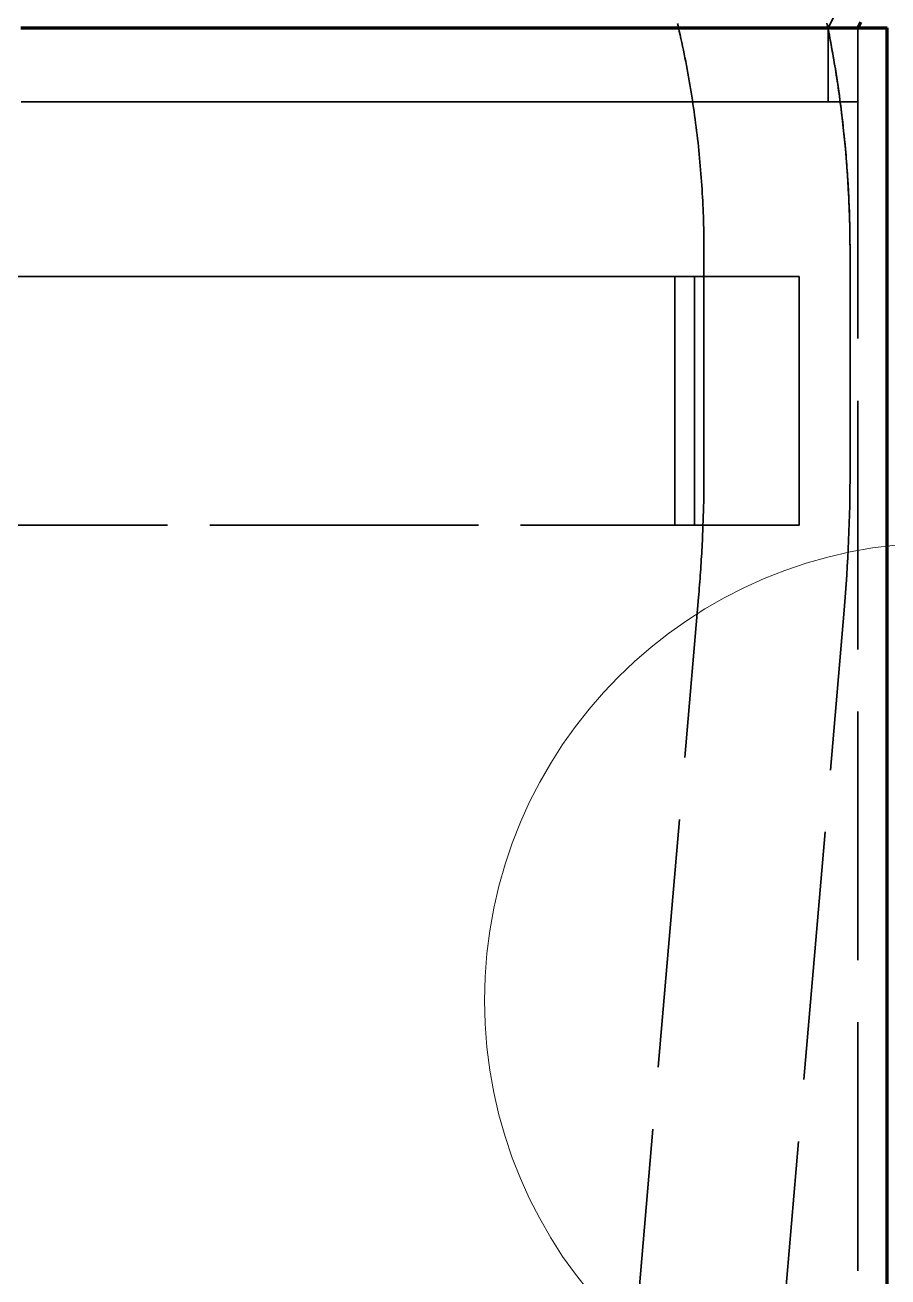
# Model space of a CAD drawing. Header units: millimetres. Extents: x 0 to 2382, y 0 to 420.
# Drawn here: x 162.13 to 176.01, y 295.4 to 315.55 of the extents above; entities that cross this region are included whole.
import ezdxf

# ---------------------------------------------------------------- set-up
doc = ezdxf.new("R2010")
doc.units = ezdxf.units.MM
doc.linetypes.add('IRAM-E-TRAZOS', pattern=[5, 4, -1])
for name, color, linetype, lineweight in [('01-VISIBLE', 7, 'CONTINUOUS', 70), ('02-OCULTA', 4, 'IRAM-E-TRAZOS', 35), ('08-FINA', 5, 'CONTINUOUS', 18)]:
    doc.layers.add(name, color=color, linetype=linetype, lineweight=lineweight)

msp = doc.modelspace()

# ---------------------------------------------------------------- linework, layer by layer
at = {"layer": '01-VISIBLE'}
for p, q in [((175.525, 315.5), (175.573, 315.595)), ((176, 277.201), (176, 315.5))]:
    msp.add_line(p, q, dxfattribs=at)
msp.add_lwpolyline([(162.058, 315.5), (162.155, 315.5), (162.253, 315.5), (162.35, 315.5), (162.448, 315.5), (162.545, 315.5), (162.643, 315.5), (162.74, 315.5), (162.838, 315.5), (162.935, 315.5), (163.033, 315.5), (163.13, 315.5), (163.228, 315.5), (163.325, 315.5), (163.423, 315.5), (163.52, 315.5), (163.618, 315.5), (163.715, 315.5), (163.813, 315.5), (163.91, 315.5), (164.008, 315.5), (164.105, 315.5), (164.203, 315.5), (164.3, 315.5), (164.398, 315.5), (164.495, 315.5), (164.593, 315.5), (164.69, 315.5), (164.788, 315.5), (164.885, 315.5), (164.983, 315.5), (165.08, 315.5), (165.178, 315.5), (165.275, 315.5), (165.373, 315.5), (165.47, 315.5), (165.568, 315.5), (165.665, 315.5), (165.763, 315.5), (165.86, 315.5), (165.958, 315.5), (166.055, 315.5), (166.153, 315.5), (166.25, 315.5), (166.348, 315.5), (166.445, 315.5), (166.543, 315.5), (166.64, 315.5), (166.738, 315.5), (166.835, 315.5), (166.933, 315.5), (167.03, 315.5), (167.128, 315.5), (167.225, 315.5), (167.323, 315.5), (167.42, 315.5), (167.518, 315.5), (167.615, 315.5), (167.713, 315.5), (167.81, 315.5), (167.908, 315.5), (168.005, 315.5), (168.103, 315.5), (168.2, 315.5), (168.298, 315.5), (168.395, 315.5), (168.493, 315.5), (168.59, 315.5), (168.688, 315.5), (168.785, 315.5), (168.883, 315.5), (168.98, 315.5), (169.078, 315.5), (169.175, 315.5), (169.273, 315.5), (169.37, 315.5), (169.468, 315.5), (169.565, 315.5), (169.663, 315.5), (169.76, 315.5), (169.858, 315.5), (169.955, 315.5), (170.053, 315.5), (170.15, 315.5), (170.248, 315.5), (170.345, 315.5), (170.443, 315.5), (170.54, 315.5), (170.638, 315.5), (170.735, 315.5), (170.833, 315.5), (170.93, 315.5), (171.028, 315.5), (171.125, 315.5), (171.223, 315.5), (171.32, 315.5), (171.418, 315.5), (171.515, 315.5), (171.613, 315.5), (171.71, 315.5), (171.808, 315.5), (171.905, 315.5), (172.003, 315.5), (172.1, 315.5), (172.198, 315.5), (172.295, 315.5), (172.393, 315.5), (172.49, 315.5), (172.588, 315.5), (172.685, 315.5), (172.783, 315.5), (172.88, 315.5), (172.978, 315.5), (173.075, 315.5), (173.173, 315.5), (173.27, 315.5), (173.368, 315.5), (173.465, 315.5), (173.563, 315.5), (173.66, 315.5), (173.758, 315.5), (173.855, 315.5), (173.953, 315.5), (174.05, 315.5), (174.148, 315.5), (174.245, 315.5), (174.343, 315.5), (174.44, 315.5), (174.538, 315.5), (174.635, 315.5), (174.733, 315.5), (174.83, 315.5), (174.928, 315.5), (175.025, 315.5), (175.123, 315.5), (175.22, 315.5), (175.318, 315.5), (175.415, 315.5), (175.513, 315.5), (175.61, 315.5), (175.708, 315.5), (175.805, 315.5), (175.903, 315.5), (176, 315.5)], dxfattribs=at)
at = {"layer": '02-OCULTA'}
for p, q in [((175.525, 316.45), (175.05, 315.5)), ((175.05, 315.5), (175.05, 314.312)), ((175.525, 225.5), (175.525, 315.5)), ((175.525, 314.312), (175.525, 315.5)), ((173.05, 308.371), (173.05, 311.9)), ((173.05, 308.371), (173.05, 311.9)), ((173.05, 308.371), (173.05, 311.9)), ((173.05, 308.371), (173.05, 311.9)), ((175.4, 308.371), (175.4, 311.9)), ((175.4, 308.371), (175.4, 311.9)), ((175.4, 308.371), (175.4, 311.9)), ((175.4, 308.371), (175.4, 311.9)), ((172.9, 311.5), (140.1, 311.5)), ((140.42, 311.5), (172.58, 311.5)), ((174.58, 311.5), (172.58, 311.5)), ((172.58, 311.5), (172.58, 307.5)), ((172.58, 307.5), (172.58, 311.5)), ((172.9, 311.5), (174.58, 311.5)), ((172.9, 307.5), (172.9, 311.5)), ((172.9, 307.5), (172.9, 311.5)), ((174.58, 307.5), (174.58, 311.5)), ((174.58, 307.5), (174.58, 311.5)), ((140.1, 307.5), (172.9, 307.5)), ((140.42, 307.5), (172.58, 307.5)), ((172.58, 307.5), (174.58, 307.5)), ((172.9, 307.5), (174.58, 307.5)), ((170.176, 273.868), (172.963, 306.333)), ((170.176, 273.868), (172.963, 306.333)), ((170.176, 273.868), (172.963, 306.333)), ((170.176, 273.868), (172.963, 306.333)), ((172.517, 273.667), (175.304, 306.132)), ((172.517, 273.667), (175.304, 306.132)), ((172.517, 273.667), (175.304, 306.132)), ((172.517, 273.667), (175.304, 306.132))]:
    msp.add_line(p, q, dxfattribs=at)
for points in [[(173.05, 311.9), (173.05, 311.963), (173.05, 312.026), (173.049, 312.088), (173.048, 312.151), (173.047, 312.214), (173.046, 312.277), (173.044, 312.34), (173.042, 312.403), (173.04, 312.465), (173.038, 312.528), (173.035, 312.591), (173.032, 312.654), (173.029, 312.716), (173.026, 312.779), (173.022, 312.842), (173.019, 312.905), (173.015, 312.967), (173.01, 313.03), (173.006, 313.093), (173.001, 313.155), (172.996, 313.218), (172.991, 313.28), (172.985, 313.343), (172.979, 313.406), (172.973, 313.468), (172.967, 313.531), (172.961, 313.593), (172.954, 313.656), (172.947, 313.718), (172.94, 313.78), (172.932, 313.843), (172.924, 313.905), (172.916, 313.967), (172.908, 314.03), (172.9, 314.092), (172.891, 314.154), (172.882, 314.216), (172.873, 314.278), (172.863, 314.341), (172.854, 314.403), (172.844, 314.465), (172.834, 314.527), (172.823, 314.589), (172.813, 314.651), (172.802, 314.712), (172.791, 314.774), (172.779, 314.836), (172.768, 314.898), (172.756, 314.96), (172.744, 315.021), (172.731, 315.083), (172.719, 315.144), (172.706, 315.206), (172.693, 315.267), (172.68, 315.329), (172.666, 315.39), (172.652, 315.451), (172.638, 315.513), (172.624, 315.574)], [(173.05, 311.9), (173.05, 311.963), (173.05, 312.026), (173.049, 312.088), (173.048, 312.151), (173.047, 312.214), (173.046, 312.277), (173.044, 312.34), (173.042, 312.403), (173.04, 312.465), (173.038, 312.528), (173.035, 312.591), (173.032, 312.654), (173.029, 312.716), (173.026, 312.779), (173.022, 312.842), (173.019, 312.905), (173.015, 312.967), (173.01, 313.03), (173.006, 313.093), (173.001, 313.155), (172.996, 313.218), (172.991, 313.28), (172.985, 313.343), (172.979, 313.406), (172.973, 313.468), (172.967, 313.531), (172.961, 313.593), (172.954, 313.656), (172.947, 313.718), (172.94, 313.78), (172.932, 313.843), (172.924, 313.905), (172.916, 313.967), (172.908, 314.03), (172.9, 314.092), (172.891, 314.154), (172.882, 314.216), (172.873, 314.278), (172.863, 314.341), (172.854, 314.403), (172.844, 314.465), (172.834, 314.527), (172.823, 314.589), (172.813, 314.651), (172.802, 314.712), (172.791, 314.774), (172.779, 314.836), (172.768, 314.898), (172.756, 314.96), (172.744, 315.021), (172.731, 315.083), (172.719, 315.144), (172.706, 315.206), (172.693, 315.267), (172.68, 315.329), (172.666, 315.39), (172.652, 315.451), (172.638, 315.513), (172.624, 315.574)], [(173.05, 311.9), (173.05, 311.963), (173.05, 312.026), (173.049, 312.088), (173.048, 312.151), (173.047, 312.214), (173.046, 312.277), (173.044, 312.34), (173.042, 312.403), (173.04, 312.465), (173.038, 312.528), (173.035, 312.591), (173.032, 312.654), (173.029, 312.716), (173.026, 312.779), (173.022, 312.842), (173.019, 312.905), (173.015, 312.967), (173.01, 313.03), (173.006, 313.093), (173.001, 313.155), (172.996, 313.218), (172.991, 313.28), (172.985, 313.343), (172.979, 313.406), (172.973, 313.468), (172.967, 313.531), (172.961, 313.593), (172.954, 313.656), (172.947, 313.718), (172.94, 313.78), (172.932, 313.843), (172.924, 313.905), (172.916, 313.967), (172.908, 314.03), (172.9, 314.092), (172.891, 314.154), (172.882, 314.216), (172.873, 314.278), (172.863, 314.341), (172.854, 314.403), (172.844, 314.465), (172.834, 314.527), (172.823, 314.589), (172.813, 314.651), (172.802, 314.712), (172.791, 314.774), (172.779, 314.836), (172.768, 314.898), (172.756, 314.96), (172.744, 315.021), (172.731, 315.083), (172.719, 315.144), (172.706, 315.206), (172.693, 315.267), (172.68, 315.329), (172.666, 315.39), (172.652, 315.451), (172.638, 315.513), (172.624, 315.574)], [(173.05, 311.9), (173.05, 311.963), (173.05, 312.026), (173.049, 312.088), (173.048, 312.151), (173.047, 312.214), (173.046, 312.277), (173.044, 312.34), (173.042, 312.403), (173.04, 312.465), (173.038, 312.528), (173.035, 312.591), (173.032, 312.654), (173.029, 312.716), (173.026, 312.779), (173.022, 312.842), (173.019, 312.905), (173.015, 312.967), (173.01, 313.03), (173.006, 313.093), (173.001, 313.155), (172.996, 313.218), (172.991, 313.28), (172.985, 313.343), (172.979, 313.406), (172.973, 313.468), (172.967, 313.531), (172.961, 313.593), (172.954, 313.656), (172.947, 313.718), (172.94, 313.78), (172.932, 313.843), (172.924, 313.905), (172.916, 313.967), (172.908, 314.03), (172.9, 314.092), (172.891, 314.154), (172.882, 314.216), (172.873, 314.278), (172.863, 314.341), (172.854, 314.403), (172.844, 314.465), (172.834, 314.527), (172.823, 314.589), (172.813, 314.651), (172.802, 314.712), (172.791, 314.774), (172.779, 314.836), (172.768, 314.898), (172.756, 314.96), (172.744, 315.021), (172.731, 315.083), (172.719, 315.144), (172.706, 315.206), (172.693, 315.267), (172.68, 315.329), (172.666, 315.39), (172.652, 315.451), (172.638, 315.513), (172.624, 315.574)], [(175.4, 311.9), (175.4, 311.95), (175.4, 312), (175.399, 312.05), (175.399, 312.1), (175.398, 312.15), (175.398, 312.2), (175.397, 312.25), (175.396, 312.3), (175.394, 312.351), (175.393, 312.401), (175.392, 312.451), (175.39, 312.501), (175.388, 312.551), (175.387, 312.601), (175.385, 312.651), (175.383, 312.701), (175.38, 312.751), (175.378, 312.801), (175.375, 312.851), (175.373, 312.901), (175.37, 312.951), (175.367, 313.001), (175.364, 313.051), (175.361, 313.101), (175.357, 313.151), (175.354, 313.201), (175.35, 313.251), (175.347, 313.3), (175.343, 313.35), (175.339, 313.4), (175.335, 313.45), (175.33, 313.5), (175.326, 313.55), (175.321, 313.6), (175.317, 313.65), (175.312, 313.699), (175.307, 313.749), (175.302, 313.799), (175.297, 313.849), (175.291, 313.899), (175.286, 313.948), (175.28, 313.998), (175.274, 314.048), (175.268, 314.098), (175.262, 314.147), (175.256, 314.197), (175.25, 314.247), (175.243, 314.296), (175.237, 314.346), (175.23, 314.396), (175.223, 314.445), (175.216, 314.495), (175.209, 314.544), (175.202, 314.594), (175.194, 314.643), (175.187, 314.693), (175.179, 314.742), (175.171, 314.792), (175.164, 314.841), (175.155, 314.891), (175.147, 314.94), (175.139, 314.989), (175.13, 315.039), (175.122, 315.088), (175.113, 315.137), (175.104, 315.187), (175.095, 315.236), (175.086, 315.285), (175.077, 315.334), (175.067, 315.383), (175.058, 315.433), (175.048, 315.482), (175.038, 315.531), (175.028, 315.58)], [(175.028, 315.58), (175.038, 315.531), (175.048, 315.481), (175.058, 315.432), (175.067, 315.383), (175.077, 315.334), (175.086, 315.285), (175.095, 315.236), (175.104, 315.186), (175.113, 315.137), (175.122, 315.088), (175.13, 315.039), (175.139, 314.989), (175.147, 314.94), (175.155, 314.89), (175.164, 314.841), (175.171, 314.792), (175.179, 314.742), (175.187, 314.693), (175.194, 314.643), (175.202, 314.594), (175.209, 314.544), (175.216, 314.495), (175.223, 314.445), (175.23, 314.395), (175.237, 314.346), (175.243, 314.296), (175.25, 314.247), (175.256, 314.197), (175.262, 314.147), (175.268, 314.097), (175.274, 314.048), (175.28, 313.998), (175.286, 313.948), (175.291, 313.899), (175.297, 313.849), (175.302, 313.799), (175.307, 313.749), (175.312, 313.699), (175.317, 313.65), (175.321, 313.6), (175.326, 313.55), (175.33, 313.5), (175.335, 313.45), (175.339, 313.4), (175.343, 313.35), (175.347, 313.3), (175.35, 313.25), (175.354, 313.201), (175.357, 313.151), (175.361, 313.101), (175.364, 313.051), (175.367, 313.001), (175.37, 312.951), (175.373, 312.901), (175.375, 312.851), (175.378, 312.801), (175.38, 312.751), (175.383, 312.701), (175.385, 312.651), (175.387, 312.601), (175.388, 312.551), (175.39, 312.501), (175.392, 312.451), (175.393, 312.401), (175.394, 312.351), (175.396, 312.3), (175.397, 312.25), (175.398, 312.2), (175.398, 312.15), (175.399, 312.1), (175.399, 312.05), (175.4, 312), (175.4, 311.95), (175.4, 311.9)], [(175.028, 315.58), (175.038, 315.531), (175.048, 315.481), (175.058, 315.432), (175.067, 315.383), (175.077, 315.334), (175.086, 315.285), (175.095, 315.236), (175.104, 315.186), (175.113, 315.137), (175.122, 315.088), (175.13, 315.039), (175.139, 314.989), (175.147, 314.94), (175.155, 314.89), (175.164, 314.841), (175.171, 314.792), (175.179, 314.742), (175.187, 314.693), (175.194, 314.643), (175.202, 314.594), (175.209, 314.544), (175.216, 314.495), (175.223, 314.445), (175.23, 314.395), (175.237, 314.346), (175.243, 314.296), (175.25, 314.247), (175.256, 314.197), (175.262, 314.147), (175.268, 314.097), (175.274, 314.048), (175.28, 313.998), (175.286, 313.948), (175.291, 313.899), (175.297, 313.849), (175.302, 313.799), (175.307, 313.749), (175.312, 313.699), (175.317, 313.65), (175.321, 313.6), (175.326, 313.55), (175.33, 313.5), (175.335, 313.45), (175.339, 313.4), (175.343, 313.35), (175.347, 313.3), (175.35, 313.25), (175.354, 313.201), (175.357, 313.151), (175.361, 313.101), (175.364, 313.051), (175.367, 313.001), (175.37, 312.951), (175.373, 312.901), (175.375, 312.851), (175.378, 312.801), (175.38, 312.751), (175.383, 312.701), (175.385, 312.651), (175.387, 312.601), (175.388, 312.551), (175.39, 312.501), (175.392, 312.451), (175.393, 312.401), (175.394, 312.351), (175.396, 312.3), (175.397, 312.25), (175.398, 312.2), (175.398, 312.15), (175.399, 312.1), (175.399, 312.05), (175.4, 312), (175.4, 311.95), (175.4, 311.9)], [(175.028, 315.58), (175.038, 315.531), (175.048, 315.481), (175.058, 315.432), (175.067, 315.383), (175.077, 315.334), (175.086, 315.285), (175.095, 315.236), (175.104, 315.186), (175.113, 315.137), (175.122, 315.088), (175.13, 315.039), (175.139, 314.989), (175.147, 314.94), (175.155, 314.89), (175.164, 314.841), (175.171, 314.792), (175.179, 314.742), (175.187, 314.693), (175.194, 314.643), (175.202, 314.594), (175.209, 314.544), (175.216, 314.495), (175.223, 314.445), (175.23, 314.395), (175.237, 314.346), (175.243, 314.296), (175.25, 314.247), (175.256, 314.197), (175.262, 314.147), (175.268, 314.097), (175.274, 314.048), (175.28, 313.998), (175.286, 313.948), (175.291, 313.899), (175.297, 313.849), (175.302, 313.799), (175.307, 313.749), (175.312, 313.699), (175.317, 313.65), (175.321, 313.6), (175.326, 313.55), (175.33, 313.5), (175.335, 313.45), (175.339, 313.4), (175.343, 313.35), (175.347, 313.3), (175.35, 313.25), (175.354, 313.201), (175.357, 313.151), (175.361, 313.101), (175.364, 313.051), (175.367, 313.001), (175.37, 312.951), (175.373, 312.901), (175.375, 312.851), (175.378, 312.801), (175.38, 312.751), (175.383, 312.701), (175.385, 312.651), (175.387, 312.601), (175.388, 312.551), (175.39, 312.501), (175.392, 312.451), (175.393, 312.401), (175.394, 312.351), (175.396, 312.3), (175.397, 312.25), (175.398, 312.2), (175.398, 312.15), (175.399, 312.1), (175.399, 312.05), (175.4, 312), (175.4, 311.95), (175.4, 311.9)], [(175.028, 315.58), (175.038, 315.531), (175.048, 315.481), (175.058, 315.432), (175.067, 315.383), (175.077, 315.334), (175.086, 315.285), (175.095, 315.236), (175.104, 315.186), (175.113, 315.137), (175.122, 315.088), (175.13, 315.039), (175.139, 314.989), (175.147, 314.94), (175.155, 314.89), (175.164, 314.841), (175.171, 314.792), (175.179, 314.742), (175.187, 314.693), (175.194, 314.643), (175.202, 314.594), (175.209, 314.544), (175.216, 314.495), (175.223, 314.445), (175.23, 314.395), (175.237, 314.346), (175.243, 314.296), (175.25, 314.247), (175.256, 314.197), (175.262, 314.147), (175.268, 314.097), (175.274, 314.048), (175.28, 313.998), (175.286, 313.948), (175.291, 313.899), (175.297, 313.849), (175.302, 313.799), (175.307, 313.749), (175.312, 313.699), (175.317, 313.65), (175.321, 313.6), (175.326, 313.55), (175.33, 313.5), (175.335, 313.45), (175.339, 313.4), (175.343, 313.35), (175.347, 313.3), (175.35, 313.25), (175.354, 313.201), (175.357, 313.151), (175.361, 313.101), (175.364, 313.051), (175.367, 313.001), (175.37, 312.951), (175.373, 312.901), (175.375, 312.851), (175.378, 312.801), (175.38, 312.751), (175.383, 312.701), (175.385, 312.651), (175.387, 312.601), (175.388, 312.551), (175.39, 312.501), (175.392, 312.451), (175.393, 312.401), (175.394, 312.351), (175.396, 312.3), (175.397, 312.25), (175.398, 312.2), (175.398, 312.15), (175.399, 312.1), (175.399, 312.05), (175.4, 312), (175.4, 311.95), (175.4, 311.9)], [(175.4, 311.9), (175.4, 311.972), (175.399, 312.044), (175.399, 312.116), (175.398, 312.188), (175.396, 312.26), (175.395, 312.332), (175.393, 312.404), (175.391, 312.476), (175.389, 312.548), (175.386, 312.62), (175.383, 312.692), (175.38, 312.764), (175.376, 312.836), (175.372, 312.908), (175.368, 312.98), (175.364, 313.052), (175.359, 313.124), (175.354, 313.196), (175.349, 313.267), (175.344, 313.339), (175.338, 313.411), (175.332, 313.483), (175.325, 313.555), (175.319, 313.626), (175.312, 313.698), (175.305, 313.77), (175.297, 313.841), (175.29, 313.913), (175.282, 313.985), (175.273, 314.056), (175.265, 314.128), (175.256, 314.199), (175.247, 314.271), (175.237, 314.342), (175.228, 314.413), (175.218, 314.485), (175.207, 314.556), (175.197, 314.627), (175.186, 314.698), (175.175, 314.77), (175.164, 314.841), (175.152, 314.912), (175.14, 314.983), (175.128, 315.054), (175.115, 315.125), (175.103, 315.196), (175.09, 315.267), (175.076, 315.337), (175.063, 315.408), (175.049, 315.479), (175.035, 315.549)], [(175.4, 311.9), (175.4, 311.972), (175.399, 312.044), (175.399, 312.116), (175.398, 312.188), (175.396, 312.26), (175.395, 312.332), (175.393, 312.404), (175.391, 312.476), (175.389, 312.548), (175.386, 312.62), (175.383, 312.692), (175.38, 312.764), (175.376, 312.836), (175.372, 312.908), (175.368, 312.98), (175.364, 313.052), (175.359, 313.124), (175.354, 313.196), (175.349, 313.267), (175.344, 313.339), (175.338, 313.411), (175.332, 313.483), (175.325, 313.555), (175.319, 313.626), (175.312, 313.698), (175.305, 313.77), (175.297, 313.841), (175.29, 313.913), (175.282, 313.985), (175.273, 314.056), (175.265, 314.128), (175.256, 314.199), (175.247, 314.271), (175.237, 314.342), (175.228, 314.413), (175.218, 314.485), (175.207, 314.556), (175.197, 314.627), (175.186, 314.698), (175.175, 314.77), (175.164, 314.841), (175.152, 314.912), (175.14, 314.983), (175.128, 315.054), (175.115, 315.125), (175.103, 315.196), (175.09, 315.267), (175.076, 315.337), (175.063, 315.408), (175.049, 315.479), (175.035, 315.549)], [(175.4, 311.9), (175.4, 311.972), (175.399, 312.044), (175.399, 312.116), (175.398, 312.188), (175.396, 312.26), (175.395, 312.332), (175.393, 312.404), (175.391, 312.476), (175.389, 312.548), (175.386, 312.62), (175.383, 312.692), (175.38, 312.764), (175.376, 312.836), (175.372, 312.908), (175.368, 312.98), (175.364, 313.052), (175.359, 313.124), (175.354, 313.196), (175.349, 313.267), (175.344, 313.339), (175.338, 313.411), (175.332, 313.483), (175.325, 313.555), (175.319, 313.626), (175.312, 313.698), (175.305, 313.77), (175.297, 313.841), (175.29, 313.913), (175.282, 313.985), (175.273, 314.056), (175.265, 314.128), (175.256, 314.199), (175.247, 314.271), (175.237, 314.342), (175.228, 314.413), (175.218, 314.485), (175.207, 314.556), (175.197, 314.627), (175.186, 314.698), (175.175, 314.77), (175.164, 314.841), (175.152, 314.912), (175.14, 314.983), (175.128, 315.054), (175.115, 315.125), (175.103, 315.196), (175.09, 315.267), (175.076, 315.337), (175.063, 315.408), (175.049, 315.479), (175.035, 315.549)], [(176, 315.5), (175.903, 315.5), (175.805, 315.5), (175.708, 315.5), (175.61, 315.5), (175.513, 315.5), (175.415, 315.5), (175.318, 315.5), (175.22, 315.5), (175.123, 315.5), (175.025, 315.5), (174.928, 315.5), (174.83, 315.5), (174.733, 315.5), (174.635, 315.5), (174.538, 315.5), (174.44, 315.5), (174.343, 315.5), (174.245, 315.5), (174.148, 315.5), (174.05, 315.5), (173.953, 315.5), (173.855, 315.5), (173.758, 315.5), (173.66, 315.5), (173.563, 315.5), (173.465, 315.5), (173.368, 315.5), (173.27, 315.5), (173.173, 315.5), (173.075, 315.5), (172.978, 315.5), (172.88, 315.5), (172.783, 315.5), (172.685, 315.5), (172.588, 315.5), (172.49, 315.5), (172.393, 315.5), (172.295, 315.5), (172.198, 315.5), (172.1, 315.5), (172.003, 315.5), (171.905, 315.5), (171.808, 315.5), (171.71, 315.5), (171.613, 315.5), (171.515, 315.5), (171.418, 315.5), (171.32, 315.5), (171.223, 315.5), (171.125, 315.5), (171.028, 315.5), (170.93, 315.5), (170.833, 315.5), (170.735, 315.5), (170.638, 315.5), (170.54, 315.5), (170.443, 315.5), (170.345, 315.5), (170.248, 315.5), (170.15, 315.5), (170.053, 315.5), (169.955, 315.5), (169.858, 315.5), (169.76, 315.5), (169.663, 315.5), (169.565, 315.5), (169.468, 315.5), (169.37, 315.5), (169.273, 315.5), (169.175, 315.5), (169.078, 315.5), (168.98, 315.5), (168.883, 315.5), (168.785, 315.5), (168.688, 315.5), (168.59, 315.5), (168.493, 315.5), (168.395, 315.5), (168.298, 315.5), (168.2, 315.5), (168.103, 315.5), (168.005, 315.5), (167.908, 315.5), (167.81, 315.5), (167.713, 315.5), (167.615, 315.5), (167.518, 315.5), (167.42, 315.5), (167.323, 315.5), (167.225, 315.5), (167.128, 315.5), (167.03, 315.5), (166.933, 315.5), (166.835, 315.5), (166.738, 315.5), (166.64, 315.5), (166.543, 315.5), (166.445, 315.5), (166.348, 315.5), (166.25, 315.5), (166.153, 315.5), (166.055, 315.5), (165.958, 315.5), (165.86, 315.5), (165.763, 315.5), (165.665, 315.5), (165.568, 315.5), (165.47, 315.5), (165.373, 315.5), (165.275, 315.5), (165.178, 315.5), (165.08, 315.5), (164.983, 315.5), (164.885, 315.5), (164.788, 315.5), (164.69, 315.5), (164.593, 315.5), (164.495, 315.5), (164.398, 315.5), (164.3, 315.5), (164.203, 315.5), (164.105, 315.5), (164.008, 315.5), (163.91, 315.5), (163.813, 315.5), (163.715, 315.5), (163.618, 315.5), (163.52, 315.5), (163.423, 315.5), (163.325, 315.5), (163.228, 315.5), (163.13, 315.5), (163.033, 315.5), (162.935, 315.5), (162.838, 315.5), (162.74, 315.5), (162.643, 315.5), (162.545, 315.5), (162.448, 315.5), (162.35, 315.5), (162.253, 315.5), (162.155, 315.5), (162.058, 315.5)], [(175.05, 315.5), (174.957, 315.5), (174.865, 315.5), (174.772, 315.5), (174.679, 315.5), (174.586, 315.5), (174.494, 315.5), (174.401, 315.5), (174.308, 315.5), (174.215, 315.5), (174.123, 315.5), (174.03, 315.5), (173.937, 315.5), (173.844, 315.5), (173.752, 315.5), (173.659, 315.5), (173.566, 315.5), (173.473, 315.5), (173.381, 315.5), (173.288, 315.5), (173.195, 315.5), (173.102, 315.5), (173.01, 315.5), (172.917, 315.5), (172.824, 315.5), (172.731, 315.5), (172.639, 315.5), (172.546, 315.5), (172.453, 315.5), (172.36, 315.5), (172.268, 315.5), (172.175, 315.5), (172.082, 315.5), (171.989, 315.5), (171.897, 315.5), (171.804, 315.5), (171.711, 315.5), (171.618, 315.5), (171.526, 315.5), (171.433, 315.5), (171.34, 315.5), (171.247, 315.5), (171.155, 315.5), (171.062, 315.5), (170.969, 315.5), (170.876, 315.5), (170.784, 315.5), (170.691, 315.5), (170.598, 315.5), (170.505, 315.5), (170.413, 315.5), (170.32, 315.5), (170.227, 315.5), (170.134, 315.5), (170.042, 315.5), (169.949, 315.5), (169.856, 315.5), (169.763, 315.5), (169.671, 315.5), (169.578, 315.5), (169.485, 315.5), (169.392, 315.5), (169.3, 315.5), (169.207, 315.5), (169.114, 315.5), (169.021, 315.5), (168.929, 315.5), (168.836, 315.5), (168.743, 315.5), (168.65, 315.5), (168.558, 315.5), (168.465, 315.5), (168.372, 315.5), (168.279, 315.5), (168.187, 315.5), (168.094, 315.5), (168.001, 315.5), (167.908, 315.5), (167.816, 315.5), (167.723, 315.5), (167.63, 315.5), (167.537, 315.5), (167.445, 315.5), (167.352, 315.5), (167.259, 315.5), (167.166, 315.5), (167.074, 315.5), (166.981, 315.5), (166.888, 315.5), (166.795, 315.5), (166.703, 315.5), (166.61, 315.5), (166.517, 315.5), (166.424, 315.5), (166.332, 315.5), (166.239, 315.5), (166.146, 315.5), (166.053, 315.5), (165.961, 315.5), (165.868, 315.5), (165.775, 315.5), (165.682, 315.5), (165.59, 315.5), (165.497, 315.5), (165.404, 315.5), (165.311, 315.5), (165.219, 315.5), (165.126, 315.5), (165.033, 315.5), (164.94, 315.5), (164.848, 315.5), (164.755, 315.5), (164.662, 315.5), (164.569, 315.5), (164.477, 315.5), (164.384, 315.5), (164.291, 315.5), (164.198, 315.5), (164.106, 315.5), (164.013, 315.5), (163.92, 315.5), (163.827, 315.5), (163.735, 315.5), (163.642, 315.5), (163.549, 315.5), (163.456, 315.5), (163.364, 315.5), (163.271, 315.5), (163.178, 315.5), (163.085, 315.5), (162.993, 315.5), (162.9, 315.5), (162.807, 315.5), (162.714, 315.5), (162.622, 315.5), (162.529, 315.5), (162.436, 315.5), (162.343, 315.5), (162.251, 315.5), (162.158, 315.5), (162.065, 315.5)], [(162.065, 315.5), (162.158, 315.5), (162.251, 315.5), (162.343, 315.5), (162.436, 315.5), (162.529, 315.5), (162.622, 315.5), (162.714, 315.5), (162.807, 315.5), (162.9, 315.5), (162.993, 315.5), (163.085, 315.5), (163.178, 315.5), (163.271, 315.5), (163.364, 315.5), (163.456, 315.5), (163.549, 315.5), (163.642, 315.5), (163.735, 315.5), (163.827, 315.5), (163.92, 315.5), (164.013, 315.5), (164.106, 315.5), (164.198, 315.5), (164.291, 315.5), (164.384, 315.5), (164.477, 315.5), (164.569, 315.5), (164.662, 315.5), (164.755, 315.5), (164.848, 315.5), (164.94, 315.5), (165.033, 315.5), (165.126, 315.5), (165.219, 315.5), (165.311, 315.5), (165.404, 315.5), (165.497, 315.5), (165.59, 315.5), (165.682, 315.5), (165.775, 315.5), (165.868, 315.5), (165.961, 315.5), (166.053, 315.5), (166.146, 315.5), (166.239, 315.5), (166.332, 315.5), (166.424, 315.5), (166.517, 315.5), (166.61, 315.5), (166.703, 315.5), (166.795, 315.5), (166.888, 315.5), (166.981, 315.5), (167.074, 315.5), (167.166, 315.5), (167.259, 315.5), (167.352, 315.5), (167.445, 315.5), (167.537, 315.5), (167.63, 315.5), (167.723, 315.5), (167.816, 315.5), (167.908, 315.5), (168.001, 315.5), (168.094, 315.5), (168.187, 315.5), (168.279, 315.5), (168.372, 315.5), (168.465, 315.5), (168.558, 315.5), (168.65, 315.5), (168.743, 315.5), (168.836, 315.5), (168.929, 315.5), (169.021, 315.5), (169.114, 315.5), (169.207, 315.5), (169.3, 315.5), (169.392, 315.5), (169.485, 315.5), (169.578, 315.5), (169.671, 315.5), (169.763, 315.5), (169.856, 315.5), (169.949, 315.5), (170.042, 315.5), (170.134, 315.5), (170.227, 315.5), (170.32, 315.5), (170.413, 315.5), (170.505, 315.5), (170.598, 315.5), (170.691, 315.5), (170.784, 315.5), (170.876, 315.5), (170.969, 315.5), (171.062, 315.5), (171.155, 315.5), (171.247, 315.5), (171.34, 315.5), (171.433, 315.5), (171.526, 315.5), (171.618, 315.5), (171.711, 315.5), (171.804, 315.5), (171.897, 315.5), (171.989, 315.5), (172.082, 315.5), (172.175, 315.5), (172.268, 315.5), (172.36, 315.5), (172.453, 315.5), (172.546, 315.5), (172.639, 315.5), (172.731, 315.5), (172.824, 315.5), (172.917, 315.5), (173.01, 315.5), (173.102, 315.5), (173.195, 315.5), (173.288, 315.5), (173.381, 315.5), (173.473, 315.5), (173.566, 315.5), (173.659, 315.5), (173.752, 315.5), (173.844, 315.5), (173.937, 315.5), (174.03, 315.5), (174.123, 315.5), (174.215, 315.5), (174.308, 315.5), (174.401, 315.5), (174.494, 315.5), (174.586, 315.5), (174.679, 315.5), (174.772, 315.5), (174.865, 315.5), (174.957, 315.5), (175.05, 315.5)], [(175.525, 315.5), (175.43, 315.5), (175.335, 315.5), (175.24, 315.5), (175.145, 315.5), (175.049, 315.5), (174.954, 315.5), (174.859, 315.5), (174.764, 315.5), (174.669, 315.5), (174.574, 315.5), (174.479, 315.5), (174.384, 315.5), (174.288, 315.5), (174.193, 315.5), (174.098, 315.5), (174.003, 315.5), (173.908, 315.5), (173.813, 315.5), (173.718, 315.5), (173.623, 315.5), (173.527, 315.5), (173.432, 315.5), (173.337, 315.5), (173.242, 315.5), (173.147, 315.5), (173.052, 315.5), (172.957, 315.5), (172.862, 315.5), (172.766, 315.5), (172.671, 315.5), (172.576, 315.5), (172.481, 315.5), (172.386, 315.5), (172.291, 315.5), (172.196, 315.5), (172.101, 315.5), (172.005, 315.5), (171.91, 315.5), (171.815, 315.5), (171.72, 315.5), (171.625, 315.5), (171.53, 315.5), (171.435, 315.5), (171.34, 315.5), (171.244, 315.5), (171.149, 315.5), (171.054, 315.5), (170.959, 315.5), (170.864, 315.5), (170.769, 315.5), (170.674, 315.5), (170.579, 315.5), (170.483, 315.5), (170.388, 315.5), (170.293, 315.5), (170.198, 315.5), (170.103, 315.5), (170.008, 315.5), (169.913, 315.5), (169.818, 315.5), (169.722, 315.5), (169.627, 315.5), (169.532, 315.5), (169.437, 315.5), (169.342, 315.5), (169.247, 315.5), (169.152, 315.5), (169.057, 315.5), (168.961, 315.5), (168.866, 315.5), (168.771, 315.5), (168.676, 315.5), (168.581, 315.5), (168.486, 315.5), (168.391, 315.5), (168.296, 315.5), (168.2, 315.5), (168.105, 315.5), (168.01, 315.5), (167.915, 315.5), (167.82, 315.5), (167.725, 315.5), (167.63, 315.5), (167.535, 315.5), (167.439, 315.5), (167.344, 315.5), (167.249, 315.5), (167.154, 315.5), (167.059, 315.5), (166.964, 315.5), (166.869, 315.5), (166.774, 315.5), (166.678, 315.5), (166.583, 315.5), (166.488, 315.5), (166.393, 315.5), (166.298, 315.5), (166.203, 315.5), (166.108, 315.5), (166.013, 315.5), (165.917, 315.5), (165.822, 315.5), (165.727, 315.5), (165.632, 315.5), (165.537, 315.5), (165.442, 315.5), (165.347, 315.5), (165.252, 315.5), (165.156, 315.5), (165.061, 315.5), (164.966, 315.5), (164.871, 315.5), (164.776, 315.5), (164.681, 315.5), (164.586, 315.5), (164.491, 315.5), (164.395, 315.5), (164.3, 315.5), (164.205, 315.5), (164.11, 315.5), (164.015, 315.5), (163.92, 315.5), (163.825, 315.5), (163.73, 315.5), (163.634, 315.5), (163.539, 315.5), (163.444, 315.5), (163.349, 315.5), (163.254, 315.5), (163.159, 315.5), (163.064, 315.5), (162.969, 315.5), (162.873, 315.5), (162.778, 315.5), (162.683, 315.5), (162.588, 315.5), (162.493, 315.5), (162.398, 315.5), (162.303, 315.5), (162.208, 315.5), (162.112, 315.5)], [(162.112, 315.5), (162.208, 315.5), (162.303, 315.5), (162.398, 315.5), (162.493, 315.5), (162.588, 315.5), (162.683, 315.5), (162.778, 315.5), (162.873, 315.5), (162.969, 315.5), (163.064, 315.5), (163.159, 315.5), (163.254, 315.5), (163.349, 315.5), (163.444, 315.5), (163.539, 315.5), (163.634, 315.5), (163.73, 315.5), (163.825, 315.5), (163.92, 315.5), (164.015, 315.5), (164.11, 315.5), (164.205, 315.5), (164.3, 315.5), (164.395, 315.5), (164.491, 315.5), (164.586, 315.5), (164.681, 315.5), (164.776, 315.5), (164.871, 315.5), (164.966, 315.5), (165.061, 315.5), (165.156, 315.5), (165.252, 315.5), (165.347, 315.5), (165.442, 315.5), (165.537, 315.5), (165.632, 315.5), (165.727, 315.5), (165.822, 315.5), (165.917, 315.5), (166.013, 315.5), (166.108, 315.5), (166.203, 315.5), (166.298, 315.5), (166.393, 315.5), (166.488, 315.5), (166.583, 315.5), (166.678, 315.5), (166.774, 315.5), (166.869, 315.5), (166.964, 315.5), (167.059, 315.5), (167.154, 315.5), (167.249, 315.5), (167.344, 315.5), (167.439, 315.5), (167.535, 315.5), (167.63, 315.5), (167.725, 315.5), (167.82, 315.5), (167.915, 315.5), (168.01, 315.5), (168.105, 315.5), (168.2, 315.5), (168.296, 315.5), (168.391, 315.5), (168.486, 315.5), (168.581, 315.5), (168.676, 315.5), (168.771, 315.5), (168.866, 315.5), (168.961, 315.5), (169.057, 315.5), (169.152, 315.5), (169.247, 315.5), (169.342, 315.5), (169.437, 315.5), (169.532, 315.5), (169.627, 315.5), (169.722, 315.5), (169.818, 315.5), (169.913, 315.5), (170.008, 315.5), (170.103, 315.5), (170.198, 315.5), (170.293, 315.5), (170.388, 315.5), (170.483, 315.5), (170.579, 315.5), (170.674, 315.5), (170.769, 315.5), (170.864, 315.5), (170.959, 315.5), (171.054, 315.5), (171.149, 315.5), (171.244, 315.5), (171.34, 315.5), (171.435, 315.5), (171.53, 315.5), (171.625, 315.5), (171.72, 315.5), (171.815, 315.5), (171.91, 315.5), (172.005, 315.5), (172.101, 315.5), (172.196, 315.5), (172.291, 315.5), (172.386, 315.5), (172.481, 315.5), (172.576, 315.5), (172.671, 315.5), (172.766, 315.5), (172.862, 315.5), (172.957, 315.5), (173.052, 315.5), (173.147, 315.5), (173.242, 315.5), (173.337, 315.5), (173.432, 315.5), (173.527, 315.5), (173.623, 315.5), (173.718, 315.5), (173.813, 315.5), (173.908, 315.5), (174.003, 315.5), (174.098, 315.5), (174.193, 315.5), (174.288, 315.5), (174.384, 315.5), (174.479, 315.5), (174.574, 315.5), (174.669, 315.5), (174.764, 315.5), (174.859, 315.5), (174.954, 315.5), (175.049, 315.5), (175.145, 315.5), (175.24, 315.5), (175.335, 315.5), (175.43, 315.5), (175.525, 315.5)], [(175.525, 315.5), (175.43, 315.5), (175.335, 315.5), (175.24, 315.5), (175.145, 315.5), (175.049, 315.5), (174.954, 315.5), (174.859, 315.5), (174.764, 315.5), (174.669, 315.5), (174.574, 315.5), (174.479, 315.5), (174.384, 315.5), (174.288, 315.5), (174.193, 315.5), (174.098, 315.5), (174.003, 315.5), (173.908, 315.5), (173.813, 315.5), (173.718, 315.5), (173.623, 315.5), (173.527, 315.5), (173.432, 315.5), (173.337, 315.5), (173.242, 315.5), (173.147, 315.5), (173.052, 315.5), (172.957, 315.5), (172.862, 315.5), (172.766, 315.5), (172.671, 315.5), (172.576, 315.5), (172.481, 315.5), (172.386, 315.5), (172.291, 315.5), (172.196, 315.5), (172.101, 315.5), (172.005, 315.5), (171.91, 315.5), (171.815, 315.5), (171.72, 315.5), (171.625, 315.5), (171.53, 315.5), (171.435, 315.5), (171.34, 315.5), (171.244, 315.5), (171.149, 315.5), (171.054, 315.5), (170.959, 315.5), (170.864, 315.5), (170.769, 315.5), (170.674, 315.5), (170.579, 315.5), (170.483, 315.5), (170.388, 315.5), (170.293, 315.5), (170.198, 315.5), (170.103, 315.5), (170.008, 315.5), (169.913, 315.5), (169.818, 315.5), (169.722, 315.5), (169.627, 315.5), (169.532, 315.5), (169.437, 315.5), (169.342, 315.5), (169.247, 315.5), (169.152, 315.5), (169.057, 315.5), (168.961, 315.5), (168.866, 315.5), (168.771, 315.5), (168.676, 315.5), (168.581, 315.5), (168.486, 315.5), (168.391, 315.5), (168.296, 315.5), (168.2, 315.5), (168.105, 315.5), (168.01, 315.5), (167.915, 315.5), (167.82, 315.5), (167.725, 315.5), (167.63, 315.5), (167.535, 315.5), (167.439, 315.5), (167.344, 315.5), (167.249, 315.5), (167.154, 315.5), (167.059, 315.5), (166.964, 315.5), (166.869, 315.5), (166.774, 315.5), (166.678, 315.5), (166.583, 315.5), (166.488, 315.5), (166.393, 315.5), (166.298, 315.5), (166.203, 315.5), (166.108, 315.5), (166.013, 315.5), (165.917, 315.5), (165.822, 315.5), (165.727, 315.5), (165.632, 315.5), (165.537, 315.5), (165.442, 315.5), (165.347, 315.5), (165.252, 315.5), (165.156, 315.5), (165.061, 315.5), (164.966, 315.5), (164.871, 315.5), (164.776, 315.5), (164.681, 315.5), (164.586, 315.5), (164.491, 315.5), (164.395, 315.5), (164.3, 315.5), (164.205, 315.5), (164.11, 315.5), (164.015, 315.5), (163.92, 315.5), (163.825, 315.5), (163.73, 315.5), (163.634, 315.5), (163.539, 315.5), (163.444, 315.5), (163.349, 315.5), (163.254, 315.5), (163.159, 315.5), (163.064, 315.5), (162.969, 315.5), (162.873, 315.5), (162.778, 315.5), (162.683, 315.5), (162.588, 315.5), (162.493, 315.5), (162.398, 315.5), (162.303, 315.5), (162.208, 315.5), (162.112, 315.5)], [(162.112, 315.5), (162.208, 315.5), (162.303, 315.5), (162.398, 315.5), (162.493, 315.5), (162.588, 315.5), (162.683, 315.5), (162.778, 315.5), (162.873, 315.5), (162.969, 315.5), (163.064, 315.5), (163.159, 315.5), (163.254, 315.5), (163.349, 315.5), (163.444, 315.5), (163.539, 315.5), (163.634, 315.5), (163.73, 315.5), (163.825, 315.5), (163.92, 315.5), (164.015, 315.5), (164.11, 315.5), (164.205, 315.5), (164.3, 315.5), (164.395, 315.5), (164.491, 315.5), (164.586, 315.5), (164.681, 315.5), (164.776, 315.5), (164.871, 315.5), (164.966, 315.5), (165.061, 315.5), (165.156, 315.5), (165.252, 315.5), (165.347, 315.5), (165.442, 315.5), (165.537, 315.5), (165.632, 315.5), (165.727, 315.5), (165.822, 315.5), (165.917, 315.5), (166.013, 315.5), (166.108, 315.5), (166.203, 315.5), (166.298, 315.5), (166.393, 315.5), (166.488, 315.5), (166.583, 315.5), (166.678, 315.5), (166.774, 315.5), (166.869, 315.5), (166.964, 315.5), (167.059, 315.5), (167.154, 315.5), (167.249, 315.5), (167.344, 315.5), (167.439, 315.5), (167.535, 315.5), (167.63, 315.5), (167.725, 315.5), (167.82, 315.5), (167.915, 315.5), (168.01, 315.5), (168.105, 315.5), (168.2, 315.5), (168.296, 315.5), (168.391, 315.5), (168.486, 315.5), (168.581, 315.5), (168.676, 315.5), (168.771, 315.5), (168.866, 315.5), (168.961, 315.5), (169.057, 315.5), (169.152, 315.5), (169.247, 315.5), (169.342, 315.5), (169.437, 315.5), (169.532, 315.5), (169.627, 315.5), (169.722, 315.5), (169.818, 315.5), (169.913, 315.5), (170.008, 315.5), (170.103, 315.5), (170.198, 315.5), (170.293, 315.5), (170.388, 315.5), (170.483, 315.5), (170.579, 315.5), (170.674, 315.5), (170.769, 315.5), (170.864, 315.5), (170.959, 315.5), (171.054, 315.5), (171.149, 315.5), (171.244, 315.5), (171.34, 315.5), (171.435, 315.5), (171.53, 315.5), (171.625, 315.5), (171.72, 315.5), (171.815, 315.5), (171.91, 315.5), (172.005, 315.5), (172.101, 315.5), (172.196, 315.5), (172.291, 315.5), (172.386, 315.5), (172.481, 315.5), (172.576, 315.5), (172.671, 315.5), (172.766, 315.5), (172.862, 315.5), (172.957, 315.5), (173.052, 315.5), (173.147, 315.5), (173.242, 315.5), (173.337, 315.5), (173.432, 315.5), (173.527, 315.5), (173.623, 315.5), (173.718, 315.5), (173.813, 315.5), (173.908, 315.5), (174.003, 315.5), (174.098, 315.5), (174.193, 315.5), (174.288, 315.5), (174.384, 315.5), (174.479, 315.5), (174.574, 315.5), (174.669, 315.5), (174.764, 315.5), (174.859, 315.5), (174.954, 315.5), (175.049, 315.5), (175.145, 315.5), (175.24, 315.5), (175.335, 315.5), (175.43, 315.5), (175.525, 315.5)], [(175.05, 314.312), (174.957, 314.312), (174.865, 314.312), (174.772, 314.312), (174.679, 314.312), (174.586, 314.312), (174.494, 314.312), (174.401, 314.312), (174.308, 314.312), (174.215, 314.312), (174.123, 314.312), (174.03, 314.312), (173.937, 314.312), (173.844, 314.312), (173.752, 314.312), (173.659, 314.312), (173.566, 314.312), (173.473, 314.312), (173.381, 314.312), (173.288, 314.312), (173.195, 314.312), (173.102, 314.312), (173.01, 314.312), (172.917, 314.312), (172.824, 314.312), (172.731, 314.312), (172.639, 314.312), (172.546, 314.312), (172.453, 314.312), (172.36, 314.312), (172.268, 314.312), (172.175, 314.312), (172.082, 314.312), (171.989, 314.312), (171.897, 314.312), (171.804, 314.312), (171.711, 314.312), (171.618, 314.312), (171.526, 314.312), (171.433, 314.312), (171.34, 314.312), (171.247, 314.312), (171.155, 314.312), (171.062, 314.312), (170.969, 314.312), (170.876, 314.312), (170.784, 314.312), (170.691, 314.312), (170.598, 314.312), (170.505, 314.312), (170.413, 314.312), (170.32, 314.312), (170.227, 314.312), (170.134, 314.312), (170.042, 314.312), (169.949, 314.312), (169.856, 314.312), (169.763, 314.312), (169.671, 314.312), (169.578, 314.312), (169.485, 314.312), (169.392, 314.312), (169.3, 314.312), (169.207, 314.312), (169.114, 314.312), (169.021, 314.312), (168.929, 314.312), (168.836, 314.312), (168.743, 314.312), (168.65, 314.312), (168.558, 314.312), (168.465, 314.312), (168.372, 314.312), (168.279, 314.312), (168.187, 314.312), (168.094, 314.312), (168.001, 314.312), (167.908, 314.312), (167.816, 314.312), (167.723, 314.312), (167.63, 314.312), (167.537, 314.312), (167.445, 314.312), (167.352, 314.312), (167.259, 314.312), (167.166, 314.312), (167.074, 314.312), (166.981, 314.312), (166.888, 314.312), (166.795, 314.312), (166.703, 314.312), (166.61, 314.312), (166.517, 314.312), (166.424, 314.312), (166.332, 314.312), (166.239, 314.312), (166.146, 314.312), (166.053, 314.312), (165.961, 314.312), (165.868, 314.312), (165.775, 314.312), (165.682, 314.312), (165.59, 314.312), (165.497, 314.312), (165.404, 314.312), (165.311, 314.312), (165.219, 314.312), (165.126, 314.312), (165.033, 314.312), (164.94, 314.312), (164.848, 314.312), (164.755, 314.312), (164.662, 314.312), (164.569, 314.312), (164.477, 314.312), (164.384, 314.312), (164.291, 314.312), (164.198, 314.312), (164.106, 314.312), (164.013, 314.312), (163.92, 314.312), (163.827, 314.312), (163.735, 314.312), (163.642, 314.312), (163.549, 314.312), (163.456, 314.312), (163.364, 314.312), (163.271, 314.312), (163.178, 314.312), (163.085, 314.312), (162.993, 314.312), (162.9, 314.312), (162.807, 314.312), (162.714, 314.312), (162.622, 314.312), (162.529, 314.312), (162.436, 314.312), (162.343, 314.312), (162.251, 314.312), (162.158, 314.312), (162.065, 314.312)], [(162.065, 314.312), (162.158, 314.312), (162.251, 314.312), (162.343, 314.312), (162.436, 314.312), (162.529, 314.312), (162.622, 314.312), (162.714, 314.312), (162.807, 314.312), (162.9, 314.312), (162.993, 314.312), (163.085, 314.312), (163.178, 314.312), (163.271, 314.312), (163.364, 314.312), (163.456, 314.312), (163.549, 314.312), (163.642, 314.312), (163.735, 314.312), (163.827, 314.312), (163.92, 314.312), (164.013, 314.312), (164.106, 314.312), (164.198, 314.312), (164.291, 314.312), (164.384, 314.312), (164.477, 314.312), (164.569, 314.312), (164.662, 314.312), (164.755, 314.312), (164.848, 314.312), (164.94, 314.312), (165.033, 314.312), (165.126, 314.312), (165.219, 314.312), (165.311, 314.312), (165.404, 314.312), (165.497, 314.312), (165.59, 314.312), (165.682, 314.312), (165.775, 314.312), (165.868, 314.312), (165.961, 314.312), (166.053, 314.312), (166.146, 314.312), (166.239, 314.312), (166.332, 314.312), (166.424, 314.312), (166.517, 314.312), (166.61, 314.312), (166.703, 314.312), (166.795, 314.312), (166.888, 314.312), (166.981, 314.312), (167.074, 314.312), (167.166, 314.312), (167.259, 314.312), (167.352, 314.312), (167.445, 314.312), (167.537, 314.312), (167.63, 314.312), (167.723, 314.312), (167.816, 314.312), (167.908, 314.312), (168.001, 314.312), (168.094, 314.312), (168.187, 314.312), (168.279, 314.312), (168.372, 314.312), (168.465, 314.312), (168.558, 314.312), (168.65, 314.312), (168.743, 314.312), (168.836, 314.312), (168.929, 314.312), (169.021, 314.312), (169.114, 314.312), (169.207, 314.312), (169.3, 314.312), (169.392, 314.312), (169.485, 314.312), (169.578, 314.312), (169.671, 314.312), (169.763, 314.312), (169.856, 314.312), (169.949, 314.312), (170.042, 314.312), (170.134, 314.312), (170.227, 314.312), (170.32, 314.312), (170.413, 314.312), (170.505, 314.312), (170.598, 314.312), (170.691, 314.312), (170.784, 314.312), (170.876, 314.312), (170.969, 314.312), (171.062, 314.312), (171.155, 314.312), (171.247, 314.312), (171.34, 314.312), (171.433, 314.312), (171.526, 314.312), (171.618, 314.312), (171.711, 314.312), (171.804, 314.312), (171.897, 314.312), (171.989, 314.312), (172.082, 314.312), (172.175, 314.312), (172.268, 314.312), (172.36, 314.312), (172.453, 314.312), (172.546, 314.312), (172.639, 314.312), (172.731, 314.312), (172.824, 314.312), (172.917, 314.312), (173.01, 314.312), (173.102, 314.312), (173.195, 314.312), (173.288, 314.312), (173.381, 314.312), (173.473, 314.312), (173.566, 314.312), (173.659, 314.312), (173.752, 314.312), (173.844, 314.312), (173.937, 314.312), (174.03, 314.312), (174.123, 314.312), (174.215, 314.312), (174.308, 314.312), (174.401, 314.312), (174.494, 314.312), (174.586, 314.312), (174.679, 314.312), (174.772, 314.312), (174.865, 314.312), (174.957, 314.312), (175.05, 314.312)], [(175.525, 314.312), (175.43, 314.312), (175.335, 314.312), (175.24, 314.312), (175.145, 314.312), (175.049, 314.312), (174.954, 314.312), (174.859, 314.312), (174.764, 314.312), (174.669, 314.312), (174.574, 314.312), (174.479, 314.312), (174.384, 314.312), (174.288, 314.312), (174.193, 314.312), (174.098, 314.312), (174.003, 314.312), (173.908, 314.312), (173.813, 314.312), (173.718, 314.312), (173.623, 314.312), (173.527, 314.312), (173.432, 314.312), (173.337, 314.312), (173.242, 314.312), (173.147, 314.312), (173.052, 314.312), (172.957, 314.312), (172.862, 314.312), (172.766, 314.312), (172.671, 314.312), (172.576, 314.312), (172.481, 314.312), (172.386, 314.312), (172.291, 314.312), (172.196, 314.312), (172.101, 314.312), (172.005, 314.312), (171.91, 314.312), (171.815, 314.312), (171.72, 314.312), (171.625, 314.312), (171.53, 314.312), (171.435, 314.312), (171.34, 314.312), (171.244, 314.312), (171.149, 314.312), (171.054, 314.312), (170.959, 314.312), (170.864, 314.312), (170.769, 314.312), (170.674, 314.312), (170.579, 314.312), (170.483, 314.312), (170.388, 314.312), (170.293, 314.312), (170.198, 314.312), (170.103, 314.312), (170.008, 314.312), (169.913, 314.312), (169.818, 314.312), (169.722, 314.312), (169.627, 314.312), (169.532, 314.312), (169.437, 314.312), (169.342, 314.312), (169.247, 314.312), (169.152, 314.312), (169.057, 314.312), (168.961, 314.312), (168.866, 314.312), (168.771, 314.312), (168.676, 314.312), (168.581, 314.312), (168.486, 314.312), (168.391, 314.312), (168.296, 314.312), (168.2, 314.312), (168.105, 314.312), (168.01, 314.312), (167.915, 314.312), (167.82, 314.312), (167.725, 314.312), (167.63, 314.312), (167.535, 314.312), (167.439, 314.312), (167.344, 314.312), (167.249, 314.312), (167.154, 314.312), (167.059, 314.312), (166.964, 314.312), (166.869, 314.312), (166.774, 314.312), (166.678, 314.312), (166.583, 314.312), (166.488, 314.312), (166.393, 314.312), (166.298, 314.312), (166.203, 314.312), (166.108, 314.312), (166.013, 314.312), (165.917, 314.312), (165.822, 314.312), (165.727, 314.312), (165.632, 314.312), (165.537, 314.312), (165.442, 314.312), (165.347, 314.312), (165.252, 314.312), (165.156, 314.312), (165.061, 314.312), (164.966, 314.312), (164.871, 314.312), (164.776, 314.312), (164.681, 314.312), (164.586, 314.312), (164.491, 314.312), (164.395, 314.312), (164.3, 314.312), (164.205, 314.312), (164.11, 314.312), (164.015, 314.312), (163.92, 314.312), (163.825, 314.312), (163.73, 314.312), (163.634, 314.312), (163.539, 314.312), (163.444, 314.312), (163.349, 314.312), (163.254, 314.312), (163.159, 314.312), (163.064, 314.312), (162.969, 314.312), (162.873, 314.312), (162.778, 314.312), (162.683, 314.312), (162.588, 314.312), (162.493, 314.312), (162.398, 314.312), (162.303, 314.312), (162.208, 314.312), (162.112, 314.312)], [(162.112, 314.312), (162.208, 314.312), (162.303, 314.312), (162.398, 314.312), (162.493, 314.312), (162.588, 314.312), (162.683, 314.312), (162.778, 314.312), (162.873, 314.312), (162.969, 314.312), (163.064, 314.312), (163.159, 314.312), (163.254, 314.312), (163.349, 314.312), (163.444, 314.312), (163.539, 314.312), (163.634, 314.312), (163.73, 314.312), (163.825, 314.312), (163.92, 314.312), (164.015, 314.312), (164.11, 314.312), (164.205, 314.312), (164.3, 314.312), (164.395, 314.312), (164.491, 314.312), (164.586, 314.312), (164.681, 314.312), (164.776, 314.312), (164.871, 314.312), (164.966, 314.312), (165.061, 314.312), (165.156, 314.312), (165.252, 314.312), (165.347, 314.312), (165.442, 314.312), (165.537, 314.312), (165.632, 314.312), (165.727, 314.312), (165.822, 314.312), (165.917, 314.312), (166.013, 314.312), (166.108, 314.312), (166.203, 314.312), (166.298, 314.312), (166.393, 314.312), (166.488, 314.312), (166.583, 314.312), (166.678, 314.312), (166.774, 314.312), (166.869, 314.312), (166.964, 314.312), (167.059, 314.312), (167.154, 314.312), (167.249, 314.312), (167.344, 314.312), (167.439, 314.312), (167.535, 314.312), (167.63, 314.312), (167.725, 314.312), (167.82, 314.312), (167.915, 314.312), (168.01, 314.312), (168.105, 314.312), (168.2, 314.312), (168.296, 314.312), (168.391, 314.312), (168.486, 314.312), (168.581, 314.312), (168.676, 314.312), (168.771, 314.312), (168.866, 314.312), (168.961, 314.312), (169.057, 314.312), (169.152, 314.312), (169.247, 314.312), (169.342, 314.312), (169.437, 314.312), (169.532, 314.312), (169.627, 314.312), (169.722, 314.312), (169.818, 314.312), (169.913, 314.312), (170.008, 314.312), (170.103, 314.312), (170.198, 314.312), (170.293, 314.312), (170.388, 314.312), (170.483, 314.312), (170.579, 314.312), (170.674, 314.312), (170.769, 314.312), (170.864, 314.312), (170.959, 314.312), (171.054, 314.312), (171.149, 314.312), (171.244, 314.312), (171.34, 314.312), (171.435, 314.312), (171.53, 314.312), (171.625, 314.312), (171.72, 314.312), (171.815, 314.312), (171.91, 314.312), (172.005, 314.312), (172.101, 314.312), (172.196, 314.312), (172.291, 314.312), (172.386, 314.312), (172.481, 314.312), (172.576, 314.312), (172.671, 314.312), (172.766, 314.312), (172.862, 314.312), (172.957, 314.312), (173.052, 314.312), (173.147, 314.312), (173.242, 314.312), (173.337, 314.312), (173.432, 314.312), (173.527, 314.312), (173.623, 314.312), (173.718, 314.312), (173.813, 314.312), (173.908, 314.312), (174.003, 314.312), (174.098, 314.312), (174.193, 314.312), (174.288, 314.312), (174.384, 314.312), (174.479, 314.312), (174.574, 314.312), (174.669, 314.312), (174.764, 314.312), (174.859, 314.312), (174.954, 314.312), (175.049, 314.312), (175.145, 314.312), (175.24, 314.312), (175.335, 314.312), (175.43, 314.312), (175.525, 314.312)], [(172.963, 306.333), (172.967, 306.384), (172.971, 306.435), (172.975, 306.486), (172.979, 306.537), (172.983, 306.588), (172.987, 306.638), (172.991, 306.689), (172.994, 306.74), (172.998, 306.791), (173.001, 306.842), (173.004, 306.893), (173.007, 306.944), (173.01, 306.995), (173.013, 307.046), (173.016, 307.097), (173.019, 307.147), (173.021, 307.198), (173.024, 307.249), (173.026, 307.3), (173.028, 307.351), (173.03, 307.402), (173.032, 307.453), (173.034, 307.504), (173.036, 307.555), (173.038, 307.606), (173.039, 307.657), (173.041, 307.708), (173.042, 307.759), (173.043, 307.81), (173.045, 307.861), (173.046, 307.912), (173.047, 307.963), (173.047, 308.014), (173.048, 308.065), (173.049, 308.116), (173.049, 308.167), (173.05, 308.218), (173.05, 308.269), (173.05, 308.32), (173.05, 308.371)], [(172.963, 306.333), (172.967, 306.384), (172.971, 306.435), (172.975, 306.486), (172.979, 306.537), (172.983, 306.588), (172.987, 306.638), (172.991, 306.689), (172.994, 306.74), (172.998, 306.791), (173.001, 306.842), (173.004, 306.893), (173.007, 306.944), (173.01, 306.995), (173.013, 307.046), (173.016, 307.097), (173.019, 307.147), (173.021, 307.198), (173.024, 307.249), (173.026, 307.3), (173.028, 307.351), (173.03, 307.402), (173.032, 307.453), (173.034, 307.504), (173.036, 307.555), (173.038, 307.606), (173.039, 307.657), (173.041, 307.708), (173.042, 307.759), (173.043, 307.81), (173.045, 307.861), (173.046, 307.912), (173.047, 307.963), (173.047, 308.014), (173.048, 308.065), (173.049, 308.116), (173.049, 308.167), (173.05, 308.218), (173.05, 308.269), (173.05, 308.32), (173.05, 308.371)], [(172.963, 306.333), (172.967, 306.384), (172.971, 306.435), (172.975, 306.486), (172.979, 306.537), (172.983, 306.588), (172.987, 306.638), (172.991, 306.689), (172.994, 306.74), (172.998, 306.791), (173.001, 306.842), (173.004, 306.893), (173.007, 306.944), (173.01, 306.995), (173.013, 307.046), (173.016, 307.097), (173.019, 307.147), (173.021, 307.198), (173.024, 307.249), (173.026, 307.3), (173.028, 307.351), (173.03, 307.402), (173.032, 307.453), (173.034, 307.504), (173.036, 307.555), (173.038, 307.606), (173.039, 307.657), (173.041, 307.708), (173.042, 307.759), (173.043, 307.81), (173.045, 307.861), (173.046, 307.912), (173.047, 307.963), (173.047, 308.014), (173.048, 308.065), (173.049, 308.116), (173.049, 308.167), (173.05, 308.218), (173.05, 308.269), (173.05, 308.32), (173.05, 308.371)], [(172.963, 306.333), (172.967, 306.384), (172.971, 306.435), (172.975, 306.486), (172.979, 306.537), (172.983, 306.588), (172.987, 306.638), (172.991, 306.689), (172.994, 306.74), (172.998, 306.791), (173.001, 306.842), (173.004, 306.893), (173.007, 306.944), (173.01, 306.995), (173.013, 307.046), (173.016, 307.097), (173.019, 307.147), (173.021, 307.198), (173.024, 307.249), (173.026, 307.3), (173.028, 307.351), (173.03, 307.402), (173.032, 307.453), (173.034, 307.504), (173.036, 307.555), (173.038, 307.606), (173.039, 307.657), (173.041, 307.708), (173.042, 307.759), (173.043, 307.81), (173.045, 307.861), (173.046, 307.912), (173.047, 307.963), (173.047, 308.014), (173.048, 308.065), (173.049, 308.116), (173.049, 308.167), (173.05, 308.218), (173.05, 308.269), (173.05, 308.32), (173.05, 308.371)]]:
    msp.add_lwpolyline(points, dxfattribs=at)
msp.add_arc((149.225, 308.371), 26.175, -4.9061, 0, dxfattribs=at)
msp.add_arc((149.225, 308.371), 26.175, -4.9061, 0, dxfattribs=at)
msp.add_arc((149.225, 308.371), 26.175, -4.9061, 0, dxfattribs=at)
msp.add_arc((149.225, 308.371), 26.175, -4.9061, 0, dxfattribs=at)
at = {"layer": '08-FINA'}
msp.add_circle((176.885, 299.85), 7.367, dxfattribs=at)

doc.saveas('drawing.dxf')
